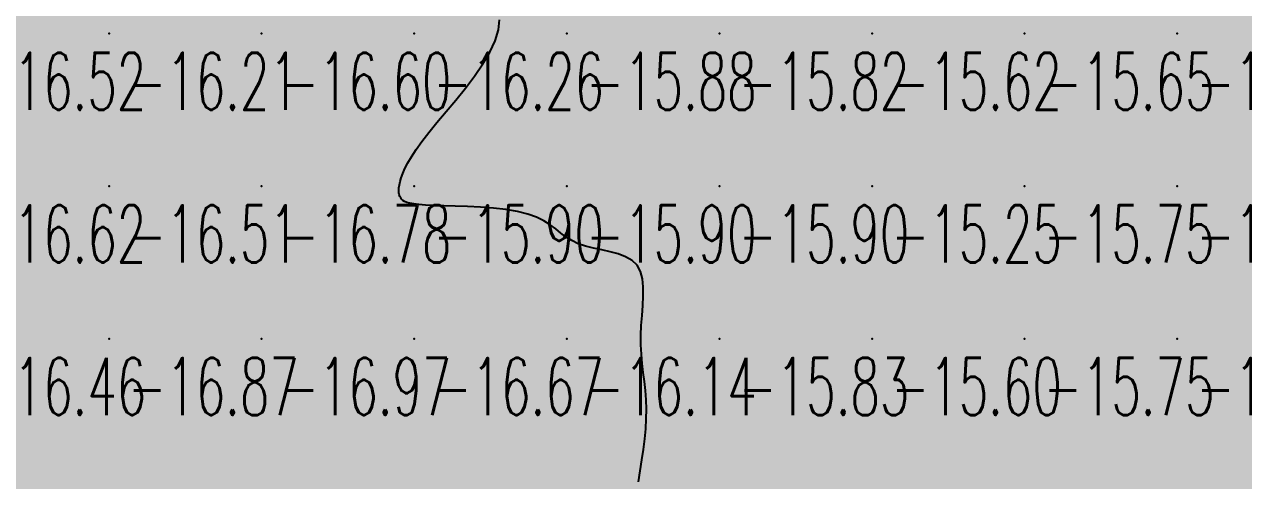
# Model space of a CAD drawing. Header units: millimetres. Extents: x 88261 to 90953, y 390274 to 392322.
# Drawn here: x 89384.7 to 89464.6, y 391947.9 to 391977.8 of the extents above; entities that cross this region are included whole.
import ezdxf
from ezdxf.enums import TextEntityAlignment as Align

# ---------------------------------------------------------------- set-up
doc = ezdxf.new("R2010")
doc.units = ezdxf.units.MM
doc.header["$LTSCALE"] = 25
for name, color, linetype in [('CN_03_00', 7, 'Continuous'), ('COTEAlt', 7, 'Continuous'), ('TN_COLORIAGE', 7, 'Continuous')]:
    doc.layers.add(name, color=color, linetype=linetype)
doc.styles.add('Simplex 1.0', font='Simplex.shx', dxfattribs={"width": 0.99, "height": 2.5})
doc.styles.get("Standard").update_dxf_attribs({"font": 'times.ttf'})

# ---------------------------------------------------------------- blocks, each defined once
blk = doc.blocks.new('COTE')
at = {"color": 0}
blk.add_point((0, 0), dxfattribs=at)
at = {"layer": 'COTEAlt'}
blk.add_attdef('ALT', text='', height=3.75, dxfattribs=at).set_placement((1.25, -1.25), align=Align.TOP_LEFT)

msp = doc.modelspace()

# ---------------------------------------------------------------- linework, layer by layer
at = {"layer": 'CN_03_00', "elevation": -16, "flags": 128}
msp.add_lwpolyline([(89424.948, 391947.869), (89425.062, 391948.591), (89425.171, 391949.3), (89425.269, 391949.996), (89425.353, 391950.679), (89425.418, 391951.346), (89425.457, 391951.998), (89425.467, 391952.632), (89425.444, 391953.248), (89425.396, 391953.852), (89425.331, 391954.447), (89425.26, 391955.038), (89425.191, 391955.631), (89425.134, 391956.231), (89425.099, 391956.842), (89425.093, 391957.47), (89425.123, 391958.117), (89425.174, 391958.771), (89425.226, 391959.418), (89425.261, 391960.044), (89425.26, 391960.636), (89425.204, 391961.179), (89425.073, 391961.658), (89424.85, 391962.06), (89424.521, 391962.375), (89424.103, 391962.617), (89423.619, 391962.801), (89423.091, 391962.946), (89422.541, 391963.068), (89421.993, 391963.186), (89421.469, 391963.315), (89420.992, 391963.474), (89420.578, 391963.675), (89420.21, 391963.911), (89419.865, 391964.17), (89419.522, 391964.442), (89419.156, 391964.714), (89418.744, 391964.976), (89418.264, 391965.214), (89417.692, 391965.419), (89417.015, 391965.582), (89416.253, 391965.705), (89415.434, 391965.795), (89414.59, 391965.86), (89413.748, 391965.904), (89412.939, 391965.934), (89412.191, 391965.957), (89411.535, 391965.98), (89410.992, 391966.007), (89410.556, 391966.04), (89410.214, 391966.079), (89409.951, 391966.126), (89409.755, 391966.179), (89409.611, 391966.24), (89409.505, 391966.31), (89409.425, 391966.388), (89409.36, 391966.475), (89409.307, 391966.574), (89409.268, 391966.687), (89409.244, 391966.816), (89409.237, 391966.964), (89409.247, 391967.133), (89409.276, 391967.326), (89409.325, 391967.545), (89409.396, 391967.794), (89409.497, 391968.076), (89409.636, 391968.397), (89409.821, 391968.762), (89410.062, 391969.176), (89410.366, 391969.644), (89410.742, 391970.171), (89411.199, 391970.762), (89411.739, 391971.42), (89412.339, 391972.132), (89412.969, 391972.885), (89413.6, 391973.666), (89414.204, 391974.459), (89414.75, 391975.25), (89415.209, 391976.026), (89415.553, 391976.773), (89415.761, 391977.48), (89415.846, 391978.15)], dxfattribs=at)
at = {"layer": 'TN_COLORIAGE', "color": 183}
for points in [[(89380.249, 391987.239, -16.719), (89380.249, 391977.239, -16.719), (89390.249, 391987.239, -16.719)], [(89380.249, 391977.239, -16.719), (89390.249, 391977.239, -16.719), (89390.249, 391987.239, -16.719)], [(89390.249, 391977.239, -16.317), (89400.249, 391977.239, -16.317), (89400.249, 391987.239, -16.317)], [(89390.249, 391987.239, -16.317), (89390.249, 391977.239, -16.317), (89400.249, 391987.239, -16.317)], [(89400.249, 391977.239, -16.298), (89410.249, 391977.239, -16.298), (89410.249, 391987.239, -16.298)], [(89400.249, 391987.239, -16.298), (89400.249, 391977.239, -16.298), (89410.249, 391987.239, -16.298)], [(89410.249, 391987.239, -16), (89414.987, 391987.239, -16), (89410.249, 391977.239, -16), (89414.666, 391981.657, -16)], [(89414.666, 391981.657, -16.262), (89417.101, 391977.239, -16.262), (89410.249, 391977.239, -16.262)], [(89380.249, 391977.239, -16.211), (89380.249, 391967.239, -16.211), (89390.249, 391977.239, -16.211)], [(89380.249, 391967.239, -16.211), (89390.249, 391967.239, -16.211), (89390.249, 391977.239, -16.211)], [(89390.249, 391967.239, -16.604), (89400.249, 391967.239, -16.604), (89400.249, 391977.239, -16.604)], [(89390.249, 391977.239, -16.604), (89390.249, 391967.239, -16.604), (89400.249, 391977.239, -16.604)], [(89400.249, 391977.239, -16.262), (89400.249, 391967.239, -16.262), (89410.249, 391977.239, -16.262)], [(89400.249, 391967.239, -16), (89409.1, 391967.239, -16), (89410.249, 391977.239, -16), (89410.249, 391970.024, -16)], [(89417.101, 391977.239, -16.262), (89410.249, 391970.024, -16.262), (89410.249, 391977.239, -16.262)], [(89380.249, 391967.239, -16.506), (89380.249, 391957.239, -16.506), (89390.249, 391967.239, -16.506)], [(89380.249, 391957.239, -16.506), (89390.249, 391957.239, -16.506), (89390.249, 391967.239, -16.506)], [(89390.249, 391967.239, -16.779), (89390.249, 391957.239, -16.779), (89400.249, 391967.239, -16.779)], [(89390.249, 391957.239, -16.779), (89400.249, 391957.239, -16.779), (89400.249, 391967.239, -16.779)], [(89400.249, 391957.239, -16), (89409.301, 391966.292, -16), (89400.249, 391967.239, -16), (89409.1, 391967.239, -16)], [(89400.249, 391957.239, -16), (89409.301, 391966.292, -16), (89410.249, 391957.239, -16), (89410.249, 391965.921, -16)], [(89418.914, 391965.905, -16.666), (89410.249, 391965.921, -16.666), (89410.249, 391957.239, -16.666)], [(89410.249, 391957.239, -16), (89418.914, 391965.905, -16), (89420.249, 391957.239, -16), (89420.249, 391962.976, -16)], [(89420.249, 391962.976, -16.138), (89426.045, 391963.036, -16.138), (89420.249, 391957.239, -16.138)], [(89424.669, 391957.239, -16.138), (89426.045, 391963.036, -16.138), (89420.249, 391957.239, -16.138)], [(89380.249, 391957.239, -16.871), (89380.249, 391947.239, -16.871), (89390.249, 391957.239, -16.871)], [(89380.249, 391947.239, -16.871), (89390.249, 391947.239, -16.871), (89390.249, 391957.239, -16.871)], [(89390.249, 391957.239, -16.966), (89390.249, 391947.239, -16.966), (89400.249, 391957.239, -16.966)], [(89390.249, 391947.239, -16.966), (89400.249, 391947.239, -16.966), (89400.249, 391957.239, -16.966)], [(89400.249, 391947.239, -16.666), (89410.249, 391947.239, -16.666), (89410.249, 391957.239, -16.666)], [(89400.249, 391957.239, -16.666), (89400.249, 391947.239, -16.666), (89410.249, 391957.239, -16.666)], [(89410.249, 391957.239, -16.138), (89410.249, 391947.239, -16.138), (89420.249, 391957.239, -16.138)], [(89410.249, 391947.239, -16.138), (89420.249, 391947.239, -16.138), (89420.249, 391957.239, -16.138)], [(89420.249, 391947.239, -16), (89425.837, 391952.828, -16), (89420.249, 391957.239, -16), (89424.669, 391957.239, -16)], [(89424.781, 391947.239, -16.221), (89425.837, 391952.828, -16.221), (89420.249, 391947.239, -16.221)]]:
    msp.add_solid(points, dxfattribs=at)
at = {"layer": 'TN_COLORIAGE', "color": 241}
for points in [[(89417.101, 391977.239, -15.669), (89414.666, 391981.657, -15.669), (89420.249, 391977.239, -15.669), (89420.249, 391987.239, -15.669)], [(89424.019, 391981.01, -15.669), (89426.496, 391987.239, -15.669), (89420.249, 391977.239, -15.669), (89420.249, 391987.239, -15.669)], [(89430.249, 391981.963, -15.65), (89433.87, 391987.239, -15.65), (89430.249, 391977.239, -15.65), (89440.249, 391987.239, -15.65)], [(89430.249, 391977.239, -15.65), (89440.249, 391977.239, -15.65), (89440.249, 391987.239, -15.65)], [(89440.249, 391977.239, -15.516), (89450.249, 391977.239, -15.516), (89450.249, 391987.239, -15.516)], [(89440.249, 391987.239, -15.516), (89440.249, 391977.239, -15.516), (89450.249, 391987.239, -15.516)], [(89450.249, 391987.239, -15.543), (89450.249, 391977.239, -15.543), (89460.249, 391987.239, -15.543)], [(89450.249, 391977.239, -15.543), (89460.249, 391977.239, -15.543), (89460.249, 391987.239, -15.543)], [(89460.249, 391987.239, -15), (89468.391, 391987.239, -15), (89460.249, 391977.239, -15), (89467.638, 391984.628, -15)], [(89460.249, 391977.239, -15), (89467.638, 391984.628, -15), (89470.249, 391977.239, -15), (89470.249, 391982.988, -15)], [(89424.019, 391981.01, -15.822), (89430.249, 391981.963, -15.822), (89420.249, 391977.239, -15.822), (89430.249, 391977.239, -15.822)], [(89410.249, 391970.024, -15.88), (89417.101, 391977.239, -15.88), (89410.249, 391967.239, -15.88), (89420.249, 391977.239, -15.88)], [(89410.249, 391967.239, -15.88), (89420.249, 391967.239, -15.88), (89420.249, 391977.239, -15.88)], [(89420.249, 391977.239, -15.822), (89420.249, 391967.239, -15.822), (89430.249, 391977.239, -15.822)], [(89420.249, 391967.239, -15.822), (89430.249, 391967.239, -15.822), (89430.249, 391977.239, -15.822)], [(89430.249, 391977.239, -15.617), (89430.249, 391967.239, -15.617), (89440.249, 391977.239, -15.617)], [(89430.249, 391967.239, -15.617), (89440.249, 391967.239, -15.617), (89440.249, 391977.239, -15.617)], [(89440.249, 391977.239, -15.65), (89440.249, 391967.239, -15.65), (89450.249, 391977.239, -15.65)], [(89440.249, 391967.239, -15.65), (89450.249, 391967.239, -15.65), (89450.249, 391977.239, -15.65)], [(89450.249, 391967.239, -15.351), (89460.249, 391967.239, -15.351), (89460.249, 391977.239, -15.351)], [(89450.249, 391977.239, -15.351), (89450.249, 391967.239, -15.351), (89460.249, 391977.239, -15.351)], [(89460.249, 391967.239, -15.168), (89470.249, 391967.239, -15.168), (89470.249, 391977.239, -15.168)], [(89460.249, 391977.239, -15.168), (89460.249, 391967.239, -15.168), (89470.249, 391977.239, -15.168)], [(89410.249, 391970.024, -15.899), (89409.1, 391967.239, -15.899), (89410.249, 391967.239, -15.899)], [(89409.1, 391967.239, -15.899), (89409.301, 391966.292, -15.899), (89410.249, 391967.239, -15.899)], [(89410.249, 391965.921, -15.899), (89409.301, 391966.292, -15.899), (89410.249, 391967.239, -15.899)], [(89410.249, 391965.921, -15.897), (89418.914, 391965.905, -15.897), (89410.249, 391967.239, -15.897), (89420.249, 391967.239, -15.897)], [(89420.249, 391962.976, -15.897), (89418.914, 391965.905, -15.897), (89420.249, 391967.239, -15.897)], [(89426.045, 391963.036, -15.897), (89420.249, 391962.976, -15.897), (89430.249, 391967.239, -15.897), (89420.249, 391967.239, -15.897)], [(89426.045, 391963.036, -15.826), (89424.669, 391957.239, -15.826), (89430.249, 391967.239, -15.826), (89430.249, 391957.239, -15.826)], [(89430.249, 391967.239, -15.249), (89430.249, 391957.239, -15.249), (89440.249, 391967.239, -15.249)], [(89430.249, 391957.239, -15.249), (89440.249, 391957.239, -15.249), (89440.249, 391967.239, -15.249)], [(89440.249, 391967.239, -15.751), (89440.249, 391957.239, -15.751), (89450.249, 391967.239, -15.751)], [(89440.249, 391957.239, -15.751), (89450.249, 391957.239, -15.751), (89450.249, 391967.239, -15.751)], [(89450.249, 391967.239, -15.32), (89450.249, 391957.239, -15.32), (89460.249, 391967.239, -15.32)], [(89450.249, 391957.239, -15.32), (89460.249, 391957.239, -15.32), (89460.249, 391967.239, -15.32)], [(89460.249, 391967.239, -15.31), (89460.249, 391957.239, -15.31), (89470.249, 391967.239, -15.31)], [(89460.249, 391957.239, -15.31), (89470.249, 391957.239, -15.31), (89470.249, 391967.239, -15.31)], [(89424.669, 391957.239, -15.826), (89425.837, 391952.828, -15.826), (89430.249, 391957.239, -15.826)], [(89425.837, 391952.828, -15.734), (89424.781, 391947.239, -15.734), (89430.249, 391957.239, -15.734), (89430.249, 391947.239, -15.734)], [(89430.249, 391957.239, -15.601), (89430.249, 391947.239, -15.601), (89440.249, 391957.239, -15.601)], [(89430.249, 391947.239, -15.601), (89440.249, 391947.239, -15.601), (89440.249, 391957.239, -15.601)], [(89440.249, 391957.239, -15.747), (89440.249, 391947.239, -15.747), (89450.249, 391957.239, -15.747)], [(89440.249, 391947.239, -15.747), (89450.249, 391947.239, -15.747), (89450.249, 391957.239, -15.747)], [(89450.249, 391957.239, -15.356), (89450.249, 391947.239, -15.356), (89460.249, 391957.239, -15.356)], [(89450.249, 391947.239, -15.356), (89460.249, 391947.239, -15.356), (89460.249, 391957.239, -15.356)], [(89460.249, 391947.239, -15.321), (89470.249, 391947.239, -15.321), (89470.249, 391957.239, -15.321)], [(89460.249, 391957.239, -15.321), (89460.249, 391947.239, -15.321), (89470.249, 391957.239, -15.321)]]:
    msp.add_solid(points, dxfattribs=at)

# ---------------------------------------------------------------- block references
at = {"layer": 'COTEAlt'}
ref = msp.add_blockref('COTE', (89380.249, 391977.239), dxfattribs=at)
ref.add_attrib('ALT', '-16.52', dxfattribs={"height": 3.75, "style": 'Simplex 1.0', "width": 0.6}).set_placement((89381.499, 391975.989), align=Align.TOP_LEFT)
ref = msp.add_blockref('COTE', (89390.249, 391977.239), dxfattribs=at)
ref.add_attrib('ALT', '-16.21', dxfattribs={"height": 3.75, "style": 'Simplex 1.0', "width": 0.6}).set_placement((89391.499, 391975.989), align=Align.TOP_LEFT)
ref = msp.add_blockref('COTE', (89400.249, 391977.239), dxfattribs=at)
ref.add_attrib('ALT', '-16.60', dxfattribs={"height": 3.75, "style": 'Simplex 1.0', "width": 0.6}).set_placement((89401.499, 391975.989), align=Align.TOP_LEFT)
ref = msp.add_blockref('COTE', (89410.249, 391977.239), dxfattribs=at)
ref.add_attrib('ALT', '-16.26', dxfattribs={"height": 3.75, "style": 'Simplex 1.0', "width": 0.6}).set_placement((89411.499, 391975.989), align=Align.TOP_LEFT)
ref = msp.add_blockref('COTE', (89420.249, 391977.239), dxfattribs=at)
ref.add_attrib('ALT', '-15.88', dxfattribs={"height": 3.75, "style": 'Simplex 1.0', "width": 0.6}).set_placement((89421.499, 391975.989), align=Align.TOP_LEFT)
ref = msp.add_blockref('COTE', (89430.249, 391977.239), dxfattribs=at)
ref.add_attrib('ALT', '-15.82', dxfattribs={"height": 3.75, "style": 'Simplex 1.0', "width": 0.6}).set_placement((89431.499, 391975.989), align=Align.TOP_LEFT)
ref = msp.add_blockref('COTE', (89440.249, 391977.239), dxfattribs=at)
ref.add_attrib('ALT', '-15.62', dxfattribs={"height": 3.75, "style": 'Simplex 1.0', "width": 0.6}).set_placement((89441.499, 391975.989), align=Align.TOP_LEFT)
ref = msp.add_blockref('COTE', (89450.249, 391977.239), dxfattribs=at)
ref.add_attrib('ALT', '-15.65', dxfattribs={"height": 3.75, "style": 'Simplex 1.0', "width": 0.6}).set_placement((89451.499, 391975.989), align=Align.TOP_LEFT)
ref = msp.add_blockref('COTE', (89460.249, 391977.239), dxfattribs=at)
ref.add_attrib('ALT', '-15.35', dxfattribs={"height": 3.75, "style": 'Simplex 1.0', "width": 0.6}).set_placement((89461.499, 391975.989), align=Align.TOP_LEFT)
ref = msp.add_blockref('COTE', (89380.249, 391967.239), dxfattribs=at)
ref.add_attrib('ALT', '-16.62', dxfattribs={"height": 3.75, "style": 'Simplex 1.0', "width": 0.6}).set_placement((89381.499, 391965.989), align=Align.TOP_LEFT)
ref = msp.add_blockref('COTE', (89390.249, 391967.239), dxfattribs=at)
ref.add_attrib('ALT', '-16.51', dxfattribs={"height": 3.75, "style": 'Simplex 1.0', "width": 0.6}).set_placement((89391.499, 391965.989), align=Align.TOP_LEFT)
ref = msp.add_blockref('COTE', (89400.249, 391967.239), dxfattribs=at)
ref.add_attrib('ALT', '-16.78', dxfattribs={"height": 3.75, "style": 'Simplex 1.0', "width": 0.6}).set_placement((89401.499, 391965.989), align=Align.TOP_LEFT)
ref = msp.add_blockref('COTE', (89410.249, 391967.239), dxfattribs=at)
ref.add_attrib('ALT', '-15.90', dxfattribs={"height": 3.75, "style": 'Simplex 1.0', "width": 0.6}).set_placement((89411.499, 391965.989), align=Align.TOP_LEFT)
ref = msp.add_blockref('COTE', (89420.249, 391967.239), dxfattribs=at)
ref.add_attrib('ALT', '-15.90', dxfattribs={"height": 3.75, "style": 'Simplex 1.0', "width": 0.6}).set_placement((89421.499, 391965.989), align=Align.TOP_LEFT)
ref = msp.add_blockref('COTE', (89430.249, 391967.239), dxfattribs=at)
ref.add_attrib('ALT', '-15.90', dxfattribs={"height": 3.75, "style": 'Simplex 1.0', "width": 0.6}).set_placement((89431.499, 391965.989), align=Align.TOP_LEFT)
ref = msp.add_blockref('COTE', (89440.249, 391967.239), dxfattribs=at)
ref.add_attrib('ALT', '-15.25', dxfattribs={"height": 3.75, "style": 'Simplex 1.0', "width": 0.6}).set_placement((89441.499, 391965.989), align=Align.TOP_LEFT)
ref = msp.add_blockref('COTE', (89450.249, 391967.239), dxfattribs=at)
ref.add_attrib('ALT', '-15.75', dxfattribs={"height": 3.75, "style": 'Simplex 1.0', "width": 0.6}).set_placement((89451.499, 391965.989), align=Align.TOP_LEFT)
ref = msp.add_blockref('COTE', (89460.249, 391967.239), dxfattribs=at)
ref.add_attrib('ALT', '-15.32', dxfattribs={"height": 3.75, "style": 'Simplex 1.0', "width": 0.6}).set_placement((89461.499, 391965.989), align=Align.TOP_LEFT)
ref = msp.add_blockref('COTE', (89380.249, 391957.239), dxfattribs=at)
ref.add_attrib('ALT', '-16.46', dxfattribs={"height": 3.75, "style": 'Simplex 1.0', "width": 0.6}).set_placement((89381.499, 391955.989), align=Align.TOP_LEFT)
ref = msp.add_blockref('COTE', (89390.249, 391957.239), dxfattribs=at)
ref.add_attrib('ALT', '-16.87', dxfattribs={"height": 3.75, "style": 'Simplex 1.0', "width": 0.6}).set_placement((89391.499, 391955.989), align=Align.TOP_LEFT)
ref = msp.add_blockref('COTE', (89400.249, 391957.239), dxfattribs=at)
ref.add_attrib('ALT', '-16.97', dxfattribs={"height": 3.75, "style": 'Simplex 1.0', "width": 0.6}).set_placement((89401.499, 391955.989), align=Align.TOP_LEFT)
ref = msp.add_blockref('COTE', (89410.249, 391957.239), dxfattribs=at)
ref.add_attrib('ALT', '-16.67', dxfattribs={"height": 3.75, "style": 'Simplex 1.0', "width": 0.6}).set_placement((89411.499, 391955.989), align=Align.TOP_LEFT)
ref = msp.add_blockref('COTE', (89420.249, 391957.239), dxfattribs=at)
ref.add_attrib('ALT', '-16.14', dxfattribs={"height": 3.75, "style": 'Simplex 1.0', "width": 0.6}).set_placement((89421.499, 391955.989), align=Align.TOP_LEFT)
ref = msp.add_blockref('COTE', (89430.249, 391957.239), dxfattribs=at)
ref.add_attrib('ALT', '-15.83', dxfattribs={"height": 3.75, "style": 'Simplex 1.0', "width": 0.6}).set_placement((89431.499, 391955.989), align=Align.TOP_LEFT)
ref = msp.add_blockref('COTE', (89440.249, 391957.239), dxfattribs=at)
ref.add_attrib('ALT', '-15.60', dxfattribs={"height": 3.75, "style": 'Simplex 1.0', "width": 0.6}).set_placement((89441.499, 391955.989), align=Align.TOP_LEFT)
ref = msp.add_blockref('COTE', (89450.249, 391957.239), dxfattribs=at)
ref.add_attrib('ALT', '-15.75', dxfattribs={"height": 3.75, "style": 'Simplex 1.0', "width": 0.6}).set_placement((89451.499, 391955.989), align=Align.TOP_LEFT)
ref = msp.add_blockref('COTE', (89460.249, 391957.239), dxfattribs=at)
ref.add_attrib('ALT', '-15.36', dxfattribs={"height": 3.75, "style": 'Simplex 1.0', "width": 0.6}).set_placement((89461.499, 391955.989), align=Align.TOP_LEFT)

doc.saveas('drawing.dxf')
